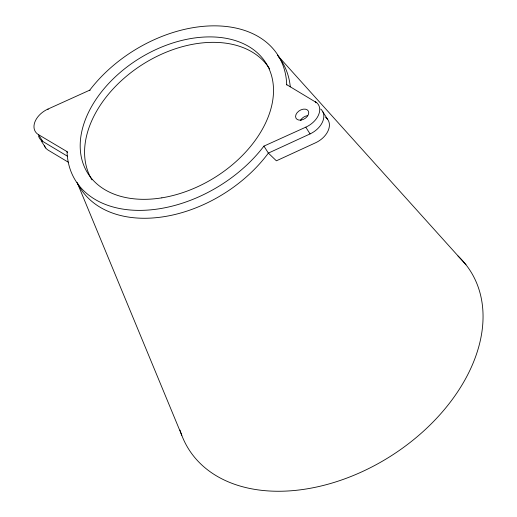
<?xml version="1.0" encoding="UTF-8"?>
<svg xmlns="http://www.w3.org/2000/svg" width="517" height="517" viewBox="0 0 517 517"><rect width="100%" height="100%" fill="white"/><g stroke="black" fill="none" stroke-linecap="round" stroke-linejoin="round"><path stroke-width="0.78" d="M320.676 109.009A19.045 12.996 -32.3 0 1 310.058 133.922L268.368 153.11A119.039 81.214 -32.3 0 1 164.393 216.617A119.039 81.214 -32.3 0 1 77.828 183.826M67.268 156.102L42.73 141.4L38.465 134.64A19.051 12.809 -31.4 0 1 47.919 109.081L89.764 90.145A119.046 80.057 -31.4 0 1 210.968 25.889A119.046 80.057 -31.4 0 1 286.683 84.639L315.499 102.004M315.247 101.61A19.051 12.809 -31.4 0 1 305.793 127.169L263.948 146.104L268.368 153.11L276.388 160.813L315.628 142.757A19.045 12.996 -32.3 0 0 325.574 117.307M38.465 134.64L67.036 151.61L67.585 152.489M68.58 162.383L48.301 150.227A19.045 12.996 -32.3 0 1 44.43 145.755M277.332 55.145L465.991 264.762M322.905 111.905L327.435 119.072M315.751 102.405L316.003 102.805M286.677 84.639L286.922 85.021M305.793 127.169L310.058 133.922M89.764 90.145L90.01 90.527M47.919 109.081L48.171 109.481M41.198 140.824L45.729 147.998M77.072 182.352L181.777 435.295M263.961 146.072A119.046 80.057 -31.4 0 1 142.757 210.329A119.046 80.057 -31.4 0 1 67.042 151.578M300.519 120.351A7.141 4.873 -32.3 0 1 307.744 115.627M91.942 179.838A104.757 71.469 -32.3 0 1 143.526 63.843A104.757 71.469 -32.3 0 1 269.687 68.929M278.32 56.418A119.039 81.214 -32.3 0 1 290.289 86.85M42.73 141.4A19.045 12.996 -32.3 0 1 38.562 136.094M457.991 256.012A166.661 113.701 -32.3 0 1 389.618 456.834A166.661 113.701 -32.3 0 1 180 430.105M161.827 197.843A104.764 70.454 -31.4 0 0 267.076 64.896A104.764 70.454 -31.4 0 0 101.662 91.638A104.764 70.454 -31.4 0 0 161.827 197.843M301.159 120.054A7.141 4.802 -31.4 0 0 308.306 110.981A7.141 4.802 -31.4 0 0 297.023 112.829A7.141 4.802 -31.4 0 0 301.159 120.054"/></g></svg>
